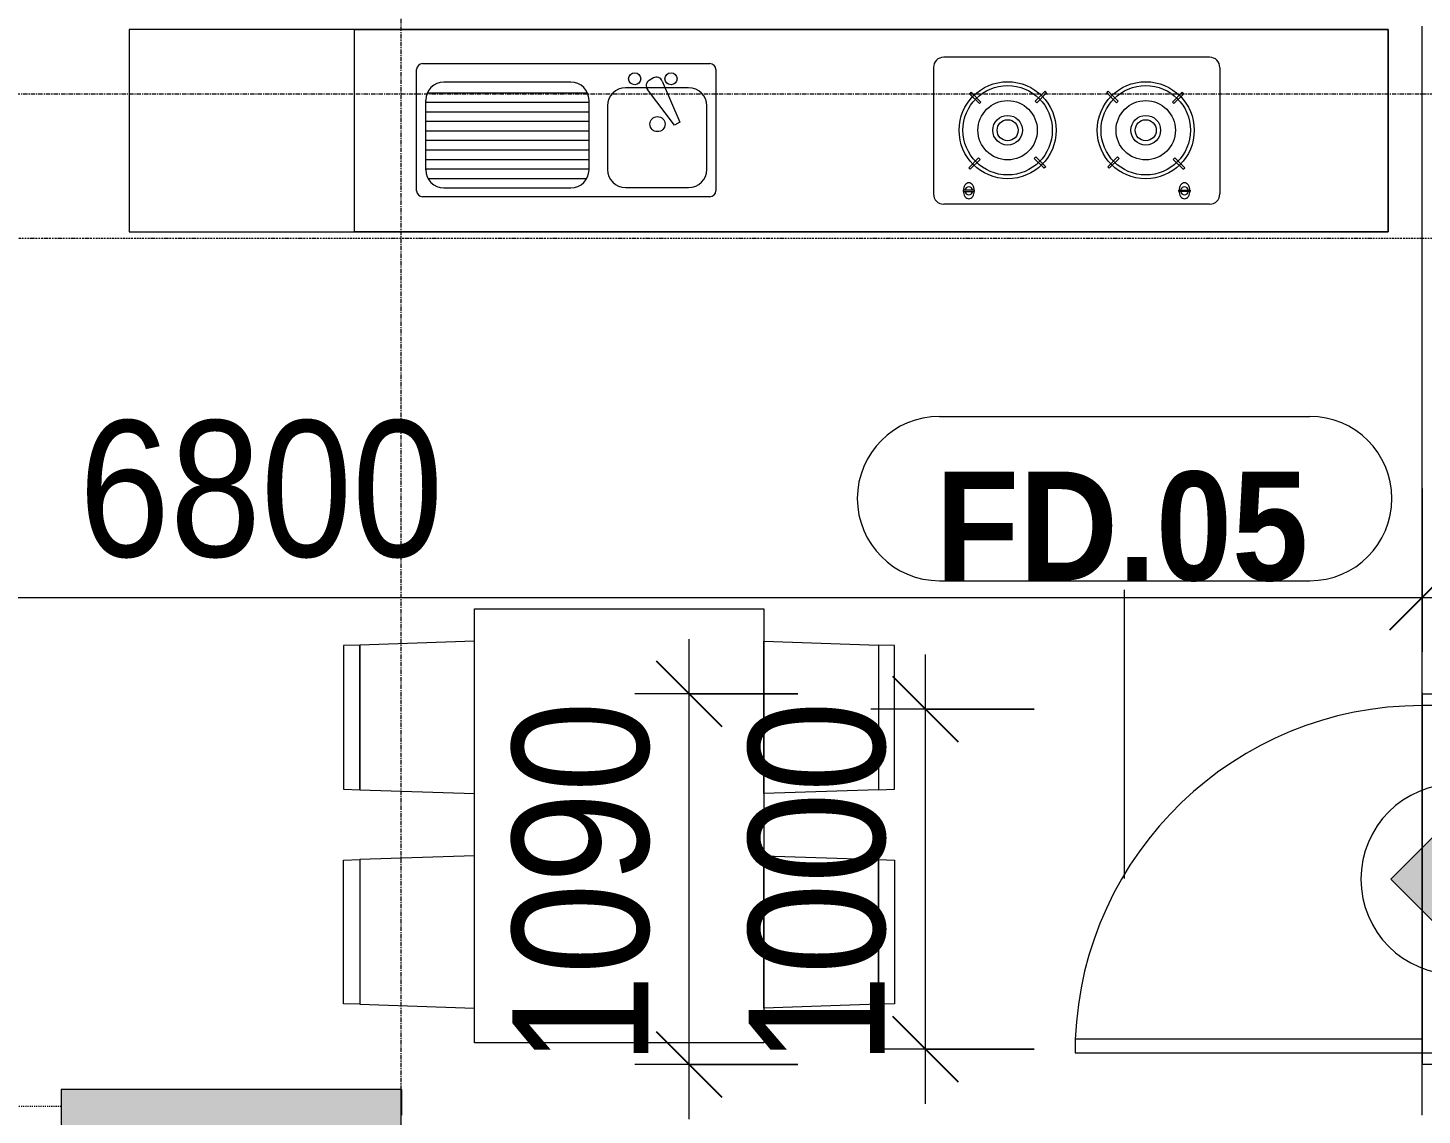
# Model space of a CAD drawing. Header units: millimetres. Extents: x 1591 to 239055, y -15958 to 83255.
# Drawn here: x 133635 to 137732, y 70037 to 73232 of the extents above; entities that cross this region are included whole.
import ezdxf

# ---------------------------------------------------------------- set-up
doc = ezdxf.new("R2010")
doc.units = ezdxf.units.MM
for name, pattern in [('Dash 1_8_', [6.35, 3.175, -3.175]), ('Dash Dot 3_16_', [7.9375, 4.7625, -1.5875, 0, -1.5875]), ('Grid Line', [22.225, 12.7, -3.175, 3.175, -3.175])]:
    doc.linetypes.add(name, pattern=pattern)
for name, color, linetype, lineweight in [('0-1', 250, 'Continuous', 5), ('A-ANNO-DIMS', 211, 'Continuous', 9), ('A-ANNO-DIMS-160', 211, 'Continuous', 9), ('A-ANNO-NOTE', 131, 'Continuous', 9), ('A-AREA', 32, 'Dash 1_8_', 9), ('A-DETL-GENF-2', 1, 'Continuous', 9), ('A-DOOR-3', 1, 'Continuous', 9), ('A-DOOR-FRAM-1', 1, 'Continuous', 9), ('A-DOOR-IDEN', 31, 'Continuous', 9), ('A-FLOR-2', 9, 'Continuous', 9), ('G-ANNO-SYMB-1', 111, 'Dash Dot 3_16_', 18), ('I-FURN', 30, 'Continuous', 9), ('I-FURN-1', 254, 'Continuous', 9), ('S-COLS-1', 52, 'Continuous', 5), ('S-COLS-2', 250, 'Continuous', 18), ('S-GRID-1', 1, 'Grid Line', 9)]:
    doc.layers.add(name, color=color, linetype=linetype, lineweight=lineweight)
doc.styles.add('Arial_B_5', font='arialbd_0.ttf', dxfattribs={"width": 0.9, "height": 320})
doc.styles.add('UTM Avo', font='UTM Avo.ttf', dxfattribs={"width": 0.9, "height": 400})
doc.dimstyles.new('1_Dim_chi_tiet_2_5', dxfattribs={"dimscale": 304.8, "dimtxt": 399.720379, "dimasz": 0.629921, "dimexe": 0.524934, "dimexo": 0.0625, "dimgap": 0.052493, "dimtad": 1, "dimdec": 0, "dimrnd": 5, "dimzin": 0, "dimdsep": 46, "dimtxsty": 'UTM Avo', "dimblk1": 'OBLIQUE', "dimblk2": 'OBLIQUE', "dimsah": 1, "dimcen": 0.09, "dimdle": 0.524934, "dimazin": 0, "dimtfac": 1, "dimtdec": 4, "dimtix": 1, "dimtmove": 0, "dimatfit": 3, "dimfxl": 1.049869, "dimfxlon": 1, "dimtvp": 1, "dimtolj": 1, "dimtzin": 0, "dimarcsym": 2})

# ---------------------------------------------------------------- blocks, each defined once
blk = doc.blocks.new('NCV_TKTC_KET CAU_rvt-1-TKCS_MB TẦNG 6-8')
at = {"layer": 'S-COLS-1'}
blk.add_hatch(color=256, dxfattribs=at).paths.add_polyline_path([(37852.6, 69761.9), (38852.6, 69761.9), (38852.6, 70111.9), (37852.6, 70111.9)])
at = {"layer": 'S-COLS-2'}
for p, q in [((38852.6, 70111.9), (37852.6, 70111.9)), ((37852.6, 70111.9), (37852.6, 69761.9)), ((38852.6, 69761.9), (38852.6, 70111.9))]:
    blk.add_line(p, q, dxfattribs=at)
blk = doc.blocks.new('HE BEP A1 - HE BEP A 2-885810-TKCS_MB TẦNG 6-8')
at = {"layer": 'I-FURN'}
for p, q in [((662.4, 594.4), (0, 594.4)), ((0, 594.4), (0, 0)), ((662.4, 0), (662.4, 594.4)), ((662.4, 594.4), (3700, 594.4)), ((662.4, 0), (662.4, 594.4)), ((3700, 594.4), (3700, 0)), ((3700, 594.4), (3700, 0)), ((862.4, 494.4), (1706.9, 494.4)), ((3175.6, 513.2), (2394, 513.2)), ((844.9, 120.7), (844.9, 476.9)), ((1541.1, 452.3), (1528.6, 445.1)), ((1724.4, 476.9), (1724.4, 120.7)), ((2364, 483.2), (2364, 111.2)), ((3205.6, 483.2), (3205.6, 111.2)), ((1298.3, 440.1), (924.9, 440.1)), ((1644.4, 423.2), (1459, 423.2)), ((1602.7, 313.4), (1523.8, 418.4)), ((1566.6, 443.1), (1618.1, 322.3)), ((2474.5, 410.3), (2470.1, 405.9)), ((2503.6, 381.1), (2474.5, 410.3)), ((2692.1, 413), (2663, 383.9)), ((2696.5, 408.6), (2692.1, 413)), ((2873.2, 408.6), (2877.5, 413)), ((2877.5, 413), (2906.7, 383.9)), ((3066, 381.1), (3095.1, 410.3)), ((3095.1, 410.3), (3099.5, 405.9)), ((871.5, 386.8), (871.5, 182.3)), ((871.5, 380.9), (1351.6, 380.9)), ((876.4, 408.9), (1346.8, 408.9)), ((1351.6, 182.3), (1351.6, 386.8)), ((1405.6, 369.9), (1405.6, 183.2)), ((1697.8, 183.2), (1697.8, 369.9)), ((2470.1, 405.9), (2499.2, 376.7)), ((2499.2, 376.7), (2503.6, 381.1)), ((2663, 383.9), (2667.3, 379.5)), ((2667.3, 379.5), (2696.5, 408.6)), ((2902.3, 379.5), (2873.2, 408.6)), ((2906.7, 383.9), (2902.3, 379.5)), ((3070.4, 376.7), (3066, 381.1)), ((3099.5, 405.9), (3070.4, 376.7)), ((871.5, 352.9), (1351.6, 352.9)), ((871.5, 324.9), (1351.6, 324.9)), ((871.5, 296.9), (1351.6, 296.9)), ((1618.1, 322.3), (1602.7, 313.4)), ((871.5, 268.9), (1351.6, 268.9)), ((871.5, 240.9), (1351.6, 240.9)), ((871.5, 212.9), (1351.6, 212.9)), ((2467.4, 188.3), (2496.5, 217.4)), ((2500.9, 213), (2471.8, 183.9)), ((2496.5, 217.4), (2500.9, 213)), ((2660.2, 215.8), (2664.6, 220.2)), ((2689.3, 186.7), (2660.2, 215.8)), ((2664.6, 220.2), (2693.7, 191.1)), ((2905, 220.2), (2875.9, 191.1)), ((2880.3, 186.7), (2909.4, 215.8)), ((2909.4, 215.8), (2905, 220.2)), ((3073.1, 217.4), (3068.7, 213)), ((3068.7, 213), (3097.9, 183.9)), ((3102.3, 188.3), (3073.1, 217.4)), ((871.5, 184.9), (1351.6, 184.9)), ((2471.8, 183.9), (2467.4, 188.3)), ((2693.7, 191.1), (2689.3, 186.7)), ((2875.9, 191.1), (2880.3, 186.7)), ((3097.9, 183.9), (3102.3, 188.3)), ((877.9, 156.9), (1345.2, 156.9)), ((924.9, 128.9), (1298.3, 128.9)), ((1459, 129.9), (1644.4, 129.9)), ((1706.9, 103.2), (862.4, 103.2)), ((2451.6, 122.3), (2451.6, 118.3)), ((2484.1, 122.3), (2451.6, 122.3)), ((2451.6, 118.3), (2484.1, 118.3)), ((2484.1, 118.3), (2484.1, 122.3)), ((3085.5, 118.3), (3085.5, 122.3)), ((3085.5, 122.3), (3118, 122.3)), ((3118, 118.3), (3085.5, 118.3)), ((3118, 122.3), (3118, 118.3)), ((3175.6, 81.2), (2394, 81.2)), ((0, 0), (662.4, 0)), ((3700, 0), (662.4, 0))]:
    blk.add_line(p, q, dxfattribs=at)
for centre, radius in [((1485.9, 449.9), 17.8), ((1592.6, 449.9), 17.8), ((2581.9, 298.5), 142.6), ((2581.9, 298.5), 131.3), ((2987.7, 298.5), 142.6), ((2987.7, 298.5), 131.3), ((2581.9, 298.5), 87.2), ((2987.7, 298.5), 87.2), ((1552.8, 316.6), 22.2), ((2581.9, 298.5), 43.6), ((2581.9, 298.5), 30.9), ((2987.7, 298.5), 43.6), ((2987.7, 298.5), 30.9)]:
    blk.add_circle(centre, radius, dxfattribs=at)
for centre, radius, start, end in [((862.4, 476.9), 17.5, 90, 180), ((1706.9, 476.9), 17.5, 0, 90), ((2394, 483.2), 30, 90, 180), ((3175.6, 483.2), 30, 360, 90), ((1549.9, 436.9), 17.8, 20.5379, 119.9521), ((924.9, 386.8), 53.3, 90, 180), ((1298.3, 386.8), 53.3, 360, 90), ((1459, 369.9), 53.3, 90, 180), ((1537.5, 429.7), 17.8, 119.9521, 219.4618), ((1644.4, 369.9), 53.3, 360, 90), ((924.9, 182.3), 53.3, 180, 270), ((1298.3, 182.3), 53.3, 270, 360), ((1459, 183.2), 53.3, 180, 270), ((1644.4, 183.2), 53.3, 270, 360), ((2485.1, 120.7), 33.5, 163.9419, 180), ((2476.6, 123.1), 24.7, 145.204, 163.9419), ((2467.8, 120.3), 11.6, 9.9102, 170.0898), ((2471.3, 126.9), 18.1, 120.7976, 145.204), ((2467.9, 132.6), 11.5, 90, 120.7976), ((2467.9, 132.6), 11.5, 59.2024, 90), ((2464.5, 126.9), 18.1, 34.796, 59.2024), ((2459.1, 123.1), 24.7, 16.0581, 34.796), ((2450.6, 120.7), 33.5, 0, 16.0581), ((3119, 120.7), 33.5, 163.9419, 180), ((3110.5, 123.1), 24.7, 145.204, 163.9419), ((3105.2, 126.9), 18.1, 120.7976, 145.204), ((3101.8, 120.3), 11.6, 9.9102, 170.0898), ((3101.8, 132.6), 11.5, 90, 120.7976), ((3101.8, 132.6), 11.5, 59.2024, 90), ((3098.4, 126.9), 18.1, 34.796, 59.2024), ((3093, 123.1), 24.7, 16.0581, 34.796), ((3084.5, 120.7), 33.5, 0, 16.0581), ((862.4, 120.7), 17.5, 180, 270), ((1706.9, 120.7), 17.5, 270, 360), ((2394, 111.2), 30, 180, 270), ((2485.1, 120.7), 33.5, 180, 196.0581), ((2476.6, 118.2), 24.7, 196.0581, 214.796), ((2467.8, 120.3), 11.6, 189.7177, 350.2823), ((2471.3, 114.5), 18.1, 214.796, 239.2024), ((2467.9, 108.8), 11.5, 239.2024, 270), ((2467.9, 108.8), 11.5, 270, 300.7976), ((2464.5, 114.5), 18.1, 300.7976, 325.204), ((2459.1, 118.2), 24.7, 325.204, 343.9419), ((2450.6, 120.7), 33.5, 343.9419, 0), ((3119, 120.7), 33.5, 180, 196.0581), ((3110.5, 118.2), 24.7, 196.0581, 214.796), ((3105.2, 114.5), 18.1, 214.796, 239.2024), ((3101.8, 120.3), 11.6, 189.7177, 350.2823), ((3101.8, 108.8), 11.5, 239.2024, 270), ((3101.8, 108.8), 11.5, 270, 300.7976), ((3098.4, 114.5), 18.1, 300.7976, 325.204), ((3093, 118.2), 24.7, 325.204, 343.9419), ((3084.5, 120.7), 33.5, 343.9419, 0), ((3175.6, 111.2), 30, 270, 0)]:
    blk.add_arc(centre, radius, start, end, dxfattribs=at)
at = {"layer": 'I-FURN-1'}
for p, q in [((3700, 594.4), (0, 594.4)), ((0, 594.4), (0, 0)), ((3700, 0), (3700, 594.4)), ((0, 0), (3700, 0))]:
    blk.add_line(p, q, dxfattribs=at)
blk = doc.blocks.new('RES_BAN AN 1 - RES_BAN AN 1-885813-TKCS_MB TẦNG 6-8')
at = {"layer": 'I-FURN-1'}
for p, q in [((-425, 1275), (425, 1275)), ((-425, 0), (-425, 1275)), ((425, 1275), (425, 0)), ((-761.9, 1168.8), (-809.6, 1167.2)), ((-809.6, 1167.2), (-809.6, 745.3)), ((-425, 1180), (-761.9, 1168.8)), ((-761.9, 1168.8), (-761.9, 743.8)), ((-761.9, 743.8), (-761.9, 1168.8)), ((-425, 732.5), (-425, 1180)), ((425, 1180), (761.9, 1168.8)), ((425, 732.5), (425, 1180)), ((761.9, 1168.8), (761.9, 743.8)), ((761.9, 1168.8), (761.9, 743.8)), ((809.6, 1167.2), (761.9, 1168.8)), ((809.6, 745.3), (809.6, 1167.2)), ((-809.6, 745.3), (-761.9, 743.8)), ((-761.9, 743.8), (-425, 732.5)), ((761.9, 743.8), (425, 732.5)), ((761.9, 743.8), (809.6, 745.3)), ((-809.6, 536.9), (-761.9, 538.5)), ((-809.6, 115.1), (-809.6, 536.9)), ((-425, 549.7), (-761.9, 538.5)), ((-761.9, 538.5), (-761.9, 113.5)), ((-761.9, 538.5), (-761.9, 113.5)), ((-425, 102.3), (-425, 549.7)), ((425, 549.7), (761.9, 538.5)), ((425, 102.3), (425, 549.7)), ((761.9, 538.5), (761.9, 113.5)), ((761.9, 538.5), (809.6, 536.9)), ((761.9, 113.5), (761.9, 538.5)), ((809.6, 536.9), (809.6, 115.1)), ((-761.9, 113.5), (-809.6, 115.1)), ((-761.9, 113.5), (-425, 102.3)), ((761.9, 113.5), (425, 102.3)), ((809.6, 115.1), (761.9, 113.5)), ((425, 0), (-425, 0))]:
    blk.add_line(p, q, dxfattribs=at)
blk = doc.blocks.new('NCV_TKTC_TANG 6 - 8_rvt-2-TKCS_MB TẦNG 6-8')
at = {"layer": 'A-FLOR-2'}
for p, q in [((41852.6, 70036.9), (41852.6, 73236.9)), ((41852.4, 71277.4), (41852.4, 70187.4)), ((38852.7, 70111.9), (38852.7, 70036.9))]:
    blk.add_line(p, q, dxfattribs=at)
at = {"layer": 'I-FURN-1'}
for name, p in [('HE BEP A1 - HE BEP A 2-885810-TKCS_MB TẦNG 6-8', (38052.6, 72632.6)), ('RES_BAN AN 1 - RES_BAN AN 1-885813-TKCS_MB TẦNG 6-8', (39492.6, 70249.3))]:
    blk.add_blockref(name, p, dxfattribs=at)
blk = doc.blocks.new('FD_05 - FD_05-1000x2200mm-835433-TKCS_MB TẦNG 6-8')
at = {"layer": 'A-DETL-GENF-2'}
for p, q in [((510, -100), (470, -100)), ((470, -100), (470, -1120)), ((510, -1120), (510, -100)), ((470, -1120), (510, -1120))]:
    blk.add_line(p, q, dxfattribs=at)
blk.add_arc((510, -100), 1020, 180, 267.7525, dxfattribs=at)
at = {"layer": 'A-DOOR-FRAM-1'}
for p, q in [((-545, 100), (-500, 100)), ((-545, -100), (-545, 100)), ((-500, 100), (-500, -60)), ((500, 100), (545, 100)), ((500, -60), (500, 100)), ((545, 100), (545, -100)), ((-500, -60), (-510, -60)), ((-510, -60), (-510, -100)), ((510, -60), (500, -60)), ((510, -100), (510, -60)), ((-510, -100), (-545, -100)), ((545, -100), (510, -100))]:
    blk.add_line(p, q, dxfattribs=at)
blk = doc.blocks.new('HDNDCT_GHI CHÚ CỬA CHỐNG CHÁY EI30 - HDNDCT_GHI CHÚ CỬA CHỐNG CHÁY EI30-2461928-TKCS_MB TẦNG 6-8')
at = {"layer": 'A-ANNO-NOTE'}
blk.add_hatch(color=256, dxfattribs=at).paths.add_polyline_path([(-1.2, 0), (0, 1.2), (1.2, 0), (0, -1.2)])
for p, q in [((0, 1.2), (-1.2, 0)), ((1.2, 0), (0, 1.2)), ((-1.2, 0), (0, -1.2)), ((0, -1.2), (1.2, 0))]:
    blk.add_line(p, q, dxfattribs=at)
for start, end in [(360, 180), (180, 360)]:
    blk.add_arc((0, 0), 1.75, start, end, dxfattribs=at)
blk = doc.blocks.new('DIMBLOCK95-TKCS_MB TẦNG 6-8')
at = {"layer": 'A-ANNO-DIMS-160'}
for p, q in [((130932.3, 71878.5), (130932.3, 71398.5)), ((130932.3, 71558.5), (130932.3, 71878.5)), ((137732.3, 71878.5), (137732.3, 71398.5)), ((137732.3, 71558.5), (137732.3, 71878.5)), ((130772.3, 71558.5), (137892.3, 71558.5))]:
    blk.add_line(p, q, dxfattribs=at)
at = {"layer": 'A-ANNO-DIMS-160', "lineweight": 25}
for p, q in [((130932.3, 71558.5), (131028.3, 71654.5)), ((137732.3, 71558.5), (137828.3, 71654.5)), ((130932.3, 71558.5), (130836.3, 71462.5)), ((137732.3, 71558.5), (137636.3, 71462.5))]:
    blk.add_line(p, q, dxfattribs=at)
at = {"layer": 'A-ANNO-DIMS-160', "color": 0, "insert": (133784.5, 72078.1), "char_height": 400, "width": 1314.636, "attachment_point": 1, "line_spacing_factor": 1.110334, "style": 'UTM Avo'}
blk.add_mtext('6800', dxfattribs=at)
blk = doc.blocks.new('_Oblique')
at = {"color": 0, "linetype": 'ByBlock', "lineweight": -2}
blk.add_line((-0.5, -0.5), (0.5, 0.5), dxfattribs=at)
blk = doc.blocks.new('DIMBLOCK237-TKCS_MB TẦNG 6-8')
at = {"layer": 'A-ANNO-DIMS-160'}
for p, q in [((135578.1, 70025.3), (135578.1, 71435.3)), ((135898.1, 71275.3), (135418.1, 71275.3)), ((135578.1, 71275.3), (135898.1, 71275.3)), ((135898.1, 70185.3), (135418.1, 70185.3)), ((135578.1, 70185.3), (135898.1, 70185.3))]:
    blk.add_line(p, q, dxfattribs=at)
at = {"layer": 'A-ANNO-DIMS-160', "lineweight": 25}
for p, q in [((135578.1, 71275.3), (135482.1, 71371.3)), ((135578.1, 71275.3), (135674.1, 71179.3)), ((135578.1, 70185.3), (135482.1, 70281.3)), ((135578.1, 70185.3), (135674.1, 70089.3))]:
    blk.add_line(p, q, dxfattribs=at)
at = {"layer": 'A-ANNO-DIMS-160', "color": 0, "insert": (135058.5, 70182.5), "char_height": 400, "width": 1314.636, "attachment_point": 1, "rotation": 90, "line_spacing_factor": 1.110334, "style": 'UTM Avo'}
blk.add_mtext('1090', dxfattribs=at)
blk = doc.blocks.new('DIMBLOCK238-TKCS_MB TẦNG 6-8')
at = {"layer": 'A-ANNO-DIMS-160'}
for p, q in [((136272.4, 70070.3), (136272.4, 71390.3)), ((136592.4, 71230.3), (136112.4, 71230.3)), ((136272.4, 71230.3), (136592.4, 71230.3)), ((136592.4, 70230.3), (136112.4, 70230.3)), ((136272.4, 70230.3), (136592.4, 70230.3))]:
    blk.add_line(p, q, dxfattribs=at)
at = {"layer": 'A-ANNO-DIMS-160', "lineweight": 25}
for p, q in [((136272.4, 71230.3), (136176.4, 71326.3)), ((136272.4, 71230.3), (136368.4, 71134.3)), ((136272.4, 70230.3), (136176.4, 70326.3)), ((136272.4, 70230.3), (136368.4, 70134.3))]:
    blk.add_line(p, q, dxfattribs=at)
at = {"layer": 'A-ANNO-DIMS-160', "color": 0, "insert": (135752.7, 70182.5), "char_height": 400, "width": 1314.636, "attachment_point": 1, "rotation": 90, "line_spacing_factor": 1.110334, "style": 'UTM Avo'}
blk.add_mtext('1000', dxfattribs=at)
blk = doc.blocks.new('STN_Door Tag - STN_Door Tag-1788670-TKCS_MB TẦNG 6-8')
at = {"layer": 'A-DOOR-IDEN'}
for p, q in [((-3.37, 1.495), (3.431, 1.495)), ((-3.37, -1.524), (3.431, -1.524))]:
    blk.add_line(p, q, dxfattribs=at)
for centre, start, end in [((-3.37, -0.015), 90, 270), ((3.431, -0.015), 270, 90)]:
    blk.add_arc(centre, 1.509, start, end, dxfattribs=at)

msp = doc.modelspace()

# ---------------------------------------------------------------- linework, layer by layer
at = {"layer": 'A-AREA'}
msp.add_line((133732.3, 70061.9), (133432.3, 70061.9), dxfattribs=at)
at = {"layer": 'A-DOOR-IDEN'}
msp.add_line((136858, 70731.8), (136858, 71580.9), dxfattribs=at)
at = {"layer": 'G-ANNO-SYMB-1'}
msp.add_line((124647.5, 72614.1), (229692.1, 72614.1), dxfattribs=at)
at = {"layer": 'S-GRID-1'}
for p, q in [((134732.3, 19149.4), (134732.3, 77012.5)), ((223800.6, 73036.9), (130306.5, 73036.9))]:
    msp.add_line(p, q, dxfattribs=at)

# ---------------------------------------------------------------- block references
at = {"layer": '0-1'}
for name in ['NCV_TKTC_KET CAU_rvt-1-TKCS_MB TẦNG 6-8', 'NCV_TKTC_TANG 6 - 8_rvt-2-TKCS_MB TẦNG 6-8']:
    msp.add_blockref(name, (95879.7, 0), dxfattribs=at)
at = {"layer": 'A-ANNO-NOTE', "xscale": 160, "yscale": 160, "zscale": 160}
msp.add_blockref('HDNDCT_GHI CHÚ CỬA CHỐNG CHÁY EI30 - HDNDCT_GHI CHÚ CỬA CHỐNG CHÁY EI30-2461928-TKCS_MB TẦNG 6-8', (137832.3, 70730.3), dxfattribs=at)
at = {"layer": 'A-DOOR-3', "rotation": 269.9999999999999}
msp.add_blockref('FD_05 - FD_05-1000x2200mm-835433-TKCS_MB TẦNG 6-8', (137832.3, 70730.3), dxfattribs=at)
at = {"layer": 'A-DOOR-IDEN', "xscale": 159.9999999999999, "yscale": 159.9999999999999, "zscale": 159.9999999999999}
msp.add_blockref('STN_Door Tag - STN_Door Tag-1788670-TKCS_MB TẦNG 6-8', (136853.1, 71851.2), dxfattribs=at)

# ---------------------------------------------------------------- texts
at = {"layer": 'A-DOOR-IDEN', "insert": (136849.9, 71765.9), "char_height": 320, "width": 1124.64, "attachment_point": 5, "line_spacing_factor": 0.936439, "style": 'Arial_B_5'}
msp.add_mtext('\\pt7.2,14.4,21.6,28.8,36,43.2,50.4,57.6,64.8,72,79.2,86.4,93.6,100.8,108,115.2,122.4,129.6,136.8,144,151.2,158.4,165.6,172.8,180,187.2,194.4,201.6,208.8,216,223.2,230.4;FD.05', dxfattribs=at)

# ---------------------------------------------------------------- dimensions: what is measured, and where the dimension line sits
at = {"layer": 'A-ANNO-DIMS'}
dim = msp.add_linear_dim(base=(137732.3, 71558.5), p1=(130932.3, 71878.5), p2=(137732.3, 71878.5), dimstyle='1_Dim_chi_tiet_2_5', override={"dimpost": '<>', "dimfxl": 6800.071331}, dxfattribs=at)
dim.commit()
dim.dimension.update_dxf_attribs({"geometry": 'DIMBLOCK95-TKCS_MB TẦNG 6-8', "text_midpoint": (134332.3, 71781.5)})
for base, p1, p2, override, picture, middle in [((135578.1, 71275.3), (135898.1, 70185.3), (135898.1, 71275.3), {"dimpost": '<>', "dimfxl": 1090}, 'DIMBLOCK237-TKCS_MB TẦNG 6-8', (135355.1, 70730.3)), ((136272.4, 71230.3), (136592.4, 70230.3), (136592.4, 71230.3), {"dimpost": '<>', "dimfxl": 1000}, 'DIMBLOCK238-TKCS_MB TẦNG 6-8', (136049.4, 70730.3))]:
    dim = msp.add_linear_dim(base=base, p1=p1, p2=p2, angle=90, dimstyle='1_Dim_chi_tiet_2_5', override=override, dxfattribs=at)
    dim.commit()
    dim.dimension.update_dxf_attribs({"geometry": picture, "text_midpoint": middle})

doc.saveas('drawing.dxf')
